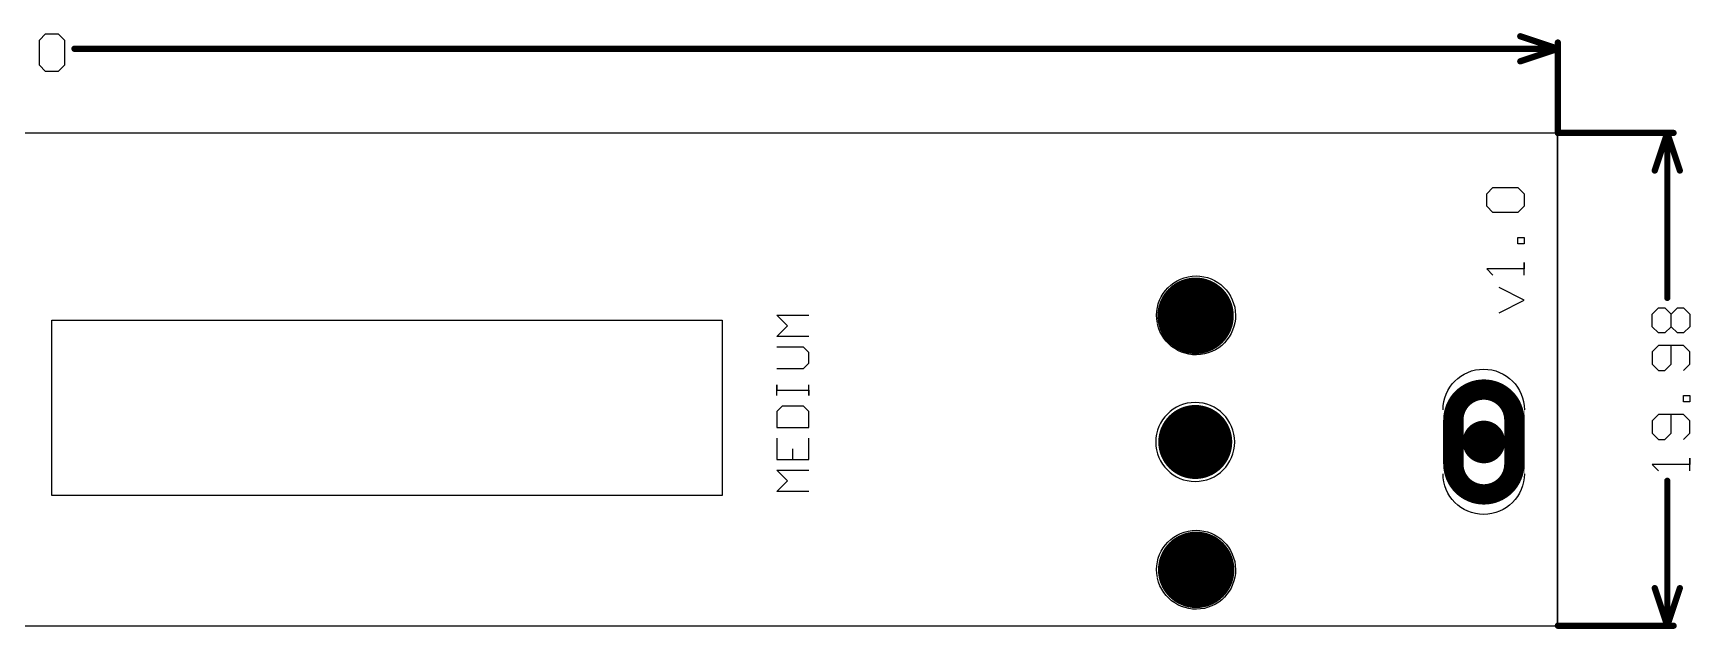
# Model space of a CAD drawing. Header units: millimetres. Extents: x 34 to 168, y 52 to 76.
# Drawn here: x 100.5 to 167.7, y 52.2 to 76.3 of the extents above; entities that cross this region are included whole.
import ezdxf

# ---------------------------------------------------------------- set-up
doc = ezdxf.new("R2010")
doc.units = ezdxf.units.MM
for name, color, linetype in [('BottomLayer', 5, 'Continuous'), ('BottomSolder', 6, 'Continuous'), ('Mechanical1', 6, 'Continuous'), ('Mechanical2', 216, 'Continuous'), ('MultiLayer', 9, 'Continuous'), ('PadHoleLayer', 156, 'Continuous'), ('TopLayer', 1, 'Continuous'), ('TopOverlay', 2, 'Continuous'), ('TopSolder', 216, 'Continuous')]:
    doc.layers.add(name, color=color, linetype=linetype)

msp = doc.modelspace()

# ---------------------------------------------------------------- linework, layer by layer
at = {"layer": 'BottomLayer', "const_width": 0.762}
for points in [[(147.29400056, 64.87500106, 1), (148.05600056, 64.87500106, 1)], [(147.28138184, 59.7584276, 1), (148.04338184, 59.7584276, 1)], [(158.981394, 59.75843776, 1), (159.743394, 59.75843776, 1)], [(147.31899924, 54.5749988, 1), (148.08099924, 54.5749988, 1)]]:
    msp.add_lwpolyline(points, format="xyb", close=True, dxfattribs=at)
at = {"layer": 'BottomSolder', "const_width": 0.8635999999999999}
for points in [[(147.24320056, 64.87500106, 1), (148.10680056, 64.87500106, 1)], [(147.23058184, 59.7584276, 1), (148.09418184, 59.7584276, 1)], [(158.930594, 59.75843776, 1), (159.794194, 59.75843776, 1)], [(147.26819924, 54.5749988, 1), (148.13179924, 54.5749988, 1)]]:
    msp.add_lwpolyline(points, format="xyb", close=True, dxfattribs=at)
at = {"layer": 'Mechanical1'}
for p, q in [((100.80302166, 76.05543589999999), (101.05694038, 76.30935462)), ((100.80302166, 75.0397661), (100.80302166, 76.05543589999999)), ((101.05694038, 76.30935462), (101.56477528, 76.30935462)), ((101.56477528, 76.30935462), (101.818694, 76.05543589999999)), ((101.818694, 76.05543589999999), (101.818694, 75.0397661)), ((101.05694038, 74.78584737999999), (100.80302166, 75.0397661)), ((101.56477528, 74.78584737999999), (101.05694038, 74.78584737999999)), ((101.818694, 75.0397661), (101.56477528, 74.78584737999999)), ((166.19064552, 64.9390497), (166.44456424, 65.19296842)), ((166.44456424, 65.19296842), (166.69848042, 65.19296842)), ((166.69848042, 65.19296842), (166.95239914, 64.9390497)), ((166.95239914, 64.9390497), (167.20631786, 65.19296842)), ((167.20631786, 65.19296842), (167.46023404, 65.19296842)), ((167.46023404, 65.19296842), (167.71415276, 64.9390497)), ((166.19064552, 64.43121479999999), (166.19064552, 64.9390497)), ((166.95239914, 64.43121479999999), (166.95239914, 64.9390497)), ((167.71415276, 64.9390497), (167.71415276, 64.43121479999999)), ((166.44456424, 64.17729607999999), (166.19064552, 64.43121479999999)), ((166.69848042, 64.17729607999999), (166.44456424, 64.17729607999999)), ((166.95239914, 64.43121479999999), (166.69848042, 64.17729607999999)), ((167.20631786, 64.17729607999999), (166.95239914, 64.43121479999999)), ((167.46023404, 64.17729607999999), (167.20631786, 64.17729607999999)), ((167.71415276, 64.43121479999999), (167.46023404, 64.17729607999999)), ((166.44456424, 63.66946118), (166.19064552, 63.41554246)), ((166.19064552, 63.41554246), (166.19064552, 62.90770756)), ((167.46023404, 63.66946118), (166.44456424, 63.66946118)), ((166.95239914, 62.90770756), (166.95239914, 63.66946118)), ((167.71415276, 63.41554246), (167.46023404, 63.66946118)), ((167.71415276, 62.90770756), (167.71415276, 63.41554246)), ((166.19064552, 62.90770756), (166.44456424, 62.65378884)), ((166.44456424, 62.65378884), (166.69848042, 62.65378884)), ((166.69848042, 62.65378884), (166.95239914, 62.90770756)), ((167.46023404, 62.65378884), (167.71415276, 62.90770756)), ((167.46023404, 61.38420032), (167.46023404, 61.63811904)), ((167.46023404, 61.63811904), (167.71415276, 61.63811904)), ((167.71415276, 61.38420032), (167.46023404, 61.38420032)), ((167.71415276, 61.63811904), (167.71415276, 61.38420032)), ((166.44456424, 60.87636542), (166.19064552, 60.6224467)), ((166.19064552, 60.6224467), (166.19064552, 60.1146118)), ((167.46023404, 60.87636542), (166.44456424, 60.87636542)), ((166.95239914, 60.1146118), (166.95239914, 60.87636542)), ((167.71415276, 60.6224467), (167.46023404, 60.87636542)), ((167.71415276, 60.1146118), (167.71415276, 60.6224467)), ((166.19064552, 60.1146118), (166.44456424, 59.86069308)), ((166.44456424, 59.86069308), (166.69848042, 59.86069308)), ((166.69848042, 59.86069308), (166.95239914, 60.1146118)), ((167.46023404, 59.86069308), (167.71415276, 60.1146118)), ((167.71415276, 58.84502328), (166.19064552, 58.84502328)), ((166.19064552, 58.84502328), (166.44456424, 58.59110456)), ((167.71415276, 58.59110456), (167.71415276, 59.09893946)), ((167.71415276, 59.09893946), (167.71415276, 58.84502328))]:
    msp.add_line(p, q, dxfattribs=at)
for points, const_width in [([(160.83839816, 76.208001), (162.36239816, 75.700001)], 0.254), ([(162.36239816, 72.28844063999999), (162.36239816, 75.95400099999999)], 0.254), ([(102.225094, 75.700001), (162.36239816, 75.700001)], 0.254), ([(160.83839816, 75.19200099999999), (162.36239816, 75.700001)], 0.254), ([(162.36239816, 72.28844063999999), (167.05399914, 72.28844063999999)], 0.254), ([(166.29199914, 70.76444063999999), (166.79999914, 72.28844063999999)], 0.254), ([(166.79999914, 65.59936841999999), (166.79999914, 72.28844063999999)], 0.254), ([(166.79999914, 72.28844063999999), (167.30799914, 70.76444063999999)], 0.254), ([(101.30610168, 57.58871388), (101.30610168, 64.70071388)], 0.009999979999999999), ([(101.30610168, 64.70071388), (128.48409152, 64.70071388)], 0.009999979999999999), ([(128.48409152, 64.70071388), (128.48410168, 64.70072404)], 0.009999979999999999), ([(128.48410168, 57.58872404), (128.48410168, 64.70072404)], 0.009999979999999999), ([(157.70718776, 58.47080508), (157.70718776, 61.06160508)], 0.009999979999999999), ([(161.00679508, 58.47080508), (161.00679508, 61.06160508)], 0.009999979999999999), ([(166.79999914, 52.30843488), (166.79999914, 58.18470456)], 0.254), ([(101.30610168, 57.58871388), (101.30611184, 57.58872404)], 0.009999979999999999), ([(101.30611184, 57.58872404), (128.48410168, 57.58872404)], 0.009999979999999999), ([(166.29199914, 53.83243487999999), (166.79999914, 52.30843488)], 0.254), ([(166.79999914, 52.30843488), (167.30799914, 53.83243487999999)], 0.254), ([(162.36239816, 52.30843488), (167.05399914, 52.30843488)], 0.254)]:
    msp.add_lwpolyline(points, dxfattribs=dict(at, const_width=const_width))
for points, const_width in [([(160.77489816, 76.208001, 1), (160.90189816, 76.208001, 1)], 0.127), ([(162.29889816, 75.95400099999999, 1), (162.42589816, 75.95400099999999, 1)], 0.127), ([(102.161594, 75.700001, 1), (102.288594, 75.700001, 1)], 0.127), ([(160.77489816, 75.19200099999999, 1), (160.90189816, 75.19200099999999, 1)], 0.127), ([(162.29889816, 75.700001, 1), (162.42589816, 75.700001, 1)], 0.127), ([(162.29889816, 75.700001, 1), (162.42589816, 75.700001, 1)], 0.127), ([(162.29889816, 75.700001, 1), (162.42589816, 75.700001, 1)], 0.127), ([(162.29889816, 72.28844063999999, 1), (162.42589816, 72.28844063999999, 1)], 0.127), ([(162.29889816, 72.28844063999999, 1), (162.42589816, 72.28844063999999, 1)], 0.127), ([(166.73649914, 72.28844063999999, 1), (166.86349914, 72.28844063999999, 1)], 0.127), ([(166.73649914, 72.28844063999999, 1), (166.86349914, 72.28844063999999, 1)], 0.127), ([(166.73649914, 72.28844063999999, 1), (166.86349914, 72.28844063999999, 1)], 0.127), ([(166.99049914, 72.28844063999999, 1), (167.11749914, 72.28844063999999, 1)], 0.127), ([(166.22849914, 70.76444063999999, 1), (166.35549914, 70.76444063999999, 1)], 0.127), ([(167.24449914, 70.76444063999999, 1), (167.37149914, 70.76444063999999, 1)], 0.127), ([(166.73649914, 65.59936841999999, 1), (166.86349914, 65.59936841999999, 1)], 0.127), ([(101.30360232, 64.70071388, 1), (101.30860104, 64.70071388, 1)], 0.00499872), ([(101.30360232, 64.70071388, 1), (101.30860104, 64.70071388, 1)], 0.00499872), ([(128.48159216, 64.70071388, 1), (128.48659088, 64.70071388, 1)], 0.00499872), ([(128.48159216, 64.70071388, 1), (128.48659088, 64.70071388, 1)], 0.00499872), ([(128.48160232, 64.70072404, 1), (128.48660104, 64.70072404, 1)], 0.00499872), ([(128.48160232, 64.70072404, 1), (128.48660104, 64.70072404, 1)], 0.00499872), ([(157.7046884, 61.06160508, 1), (157.70968712, 61.06160508, 1)], 0.00499872), ([(161.00429572, 61.06160508, 1), (161.00929444, 61.06160508, 1)], 0.00499872), ([(157.7046884, 58.47080508, 1), (157.70968712, 58.47080508, 1)], 0.00499872), ([(161.00429572, 58.47080508, 1), (161.00929444, 58.47080508, 1)], 0.00499872), ([(166.73649914, 58.18470456, 1), (166.86349914, 58.18470456, 1)], 0.127), ([(101.30360232, 57.58871388, 1), (101.30860104, 57.58871388, 1)], 0.00499872), ([(101.30360232, 57.58871388, 1), (101.30860104, 57.58871388, 1)], 0.00499872), ([(101.30361248, 57.58872404, 1), (101.3086112, 57.58872404, 1)], 0.00499872), ([(101.30361248, 57.58872404, 1), (101.3086112, 57.58872404, 1)], 0.00499872), ([(128.48160232, 57.58872404, 1), (128.48660104, 57.58872404, 1)], 0.00499872), ([(128.48160232, 57.58872404, 1), (128.48660104, 57.58872404, 1)], 0.00499872), ([(166.22849914, 53.83243487999999, 1), (166.35549914, 53.83243487999999, 1)], 0.127), ([(167.24449914, 53.83243487999999, 1), (167.37149914, 53.83243487999999, 1)], 0.127), ([(162.29889816, 52.30843488, 1), (162.42589816, 52.30843488, 1)], 0.127), ([(166.73649914, 52.30843488, 1), (166.86349914, 52.30843488, 1)], 0.127), ([(166.73649914, 52.30843488, 1), (166.86349914, 52.30843488, 1)], 0.127), ([(166.73649914, 52.30843488, 1), (166.86349914, 52.30843488, 1)], 0.127), ([(166.99049914, 52.30843488, 1), (167.11749914, 52.30843488, 1)], 0.127)]:
    msp.add_lwpolyline(points, format="xyb", close=True, dxfattribs=dict(at, const_width=const_width))
for points in [[(33.96239842, 72.28842032), (162.36237784, 72.28842032)], [(162.36239816, 52.31403304), (162.36239816, 72.28844063999999)], [(33.9624035, 52.30843488), (162.36239816, 52.30843488)], [(162.36239816, 52.30843488), (162.36239816, 52.31403304)]]:
    msp.add_lwpolyline(points, dxfattribs=at)
for points in [[(162.36237784, 72.28842032, 1), (162.36237784, 72.28842032, 1)], [(162.36239816, 72.28844063999999, 1), (162.36239816, 72.28844063999999, 1)], [(146.12610094, 64.57650534, 1), (146.12610094, 64.57650534, 1)], [(146.13226298, 64.54712516, 1), (146.13226298, 64.54712516, 1)], [(149.26238118, 59.7584276, 1), (146.0623825, 59.7584276, 1)], [(157.70718776, 61.06160508, 1), (157.70718776, 61.06160508, 1)], [(161.00679508, 61.06160508, 1), (161.00679508, 61.06160508, 1)], [(146.0623825, 59.7584276, 1), (146.0623825, 59.7584276, 1)], [(149.26238118, 59.7584276, 1), (149.26238118, 59.7584276, 1)], [(157.70718776, 58.47080508, 1), (157.70718776, 58.47080508, 1)], [(161.00679508, 58.47080508, 1), (161.00679508, 58.47080508, 1)], [(146.12610094, 54.26410534, 1), (146.12610094, 54.26410534, 1)], [(146.13226298, 54.23472516, 1), (146.13226298, 54.23472516, 1)], [(162.36239816, 52.31403304, 1), (162.36239816, 52.31403304, 1)], [(162.36239816, 52.31403304, 1), (162.36239816, 52.31403304, 1)], [(162.36239816, 52.30843488, 1), (162.36239816, 52.30843488, 1)], [(162.36239816, 52.30843488, 1), (162.36239816, 52.30843488, 1)]]:
    msp.add_lwpolyline(points, format="xyb", close=True, dxfattribs=at)
for points in [[(146.12610094, 64.57650534, -213.1920346618038), (146.13226298, 64.54712516)], [(157.70718776, 61.06160508, -0.9999999999999999), (161.00679508, 61.06160508)], [(161.00679508, 58.47080508, -0.9999999999999999), (157.70718776, 58.47080508)], [(146.12610094, 54.26410534, -213.1920346618038), (146.13226298, 54.23472516)]]:
    msp.add_lwpolyline(points, format="xyb", dxfattribs=at)
at = {"layer": 'Mechanical2', "const_width": 0.0127}
for points in [[(162.29691442, 72.07834708), (162.29691442, 72.27824507999999)], [(162.29691442, 52.50833288), (162.29691442, 72.07834708)], [(162.29691442, 52.30843488), (162.29691442, 52.50833288)]]:
    msp.add_lwpolyline(points, dxfattribs=at)
at = {"layer": 'Mechanical2', "const_width": 0.00635}
for points in [[(162.29373942, 72.27824507999999, 1), (162.30008942, 72.27824507999999, 1)], [(162.29373942, 72.07834708, 1), (162.30008942, 72.07834708, 1)], [(162.29373942, 72.07834708, 1), (162.30008942, 72.07834708, 1)], [(147.60123642, 66.08140707999999, 1), (147.60758642, 66.08140707999999, 1)], [(147.60123642, 66.08140707999999, 1), (147.60758642, 66.08140707999999, 1)], [(146.51925738, 64.20736459999999, 1), (146.52560738, 64.20736459999999, 1)], [(146.51925738, 64.20736459999999, 1), (146.52560738, 64.20736459999999, 1)], [(148.68321546, 64.20736459999999, 1), (148.68956546, 64.20736459999999, 1)], [(148.68321546, 64.20736206, 1), (148.68956546, 64.20736206, 1)], [(147.60123642, 63.58268208, 1), (147.60758642, 63.58268208, 1)], [(147.60123642, 63.58268208, 1), (147.60758642, 63.58268208, 1)], [(147.60123642, 61.00399788, 1), (147.60758642, 61.00399788, 1)], [(147.60123642, 61.00399788, 1), (147.60758642, 61.00399788, 1)], [(146.51925738, 59.1299554, 1), (146.52560738, 59.1299554, 1)], [(146.51925738, 59.1299554, 1), (146.52560738, 59.1299554, 1)], [(148.68321546, 59.1299554, 1), (148.68956546, 59.1299554, 1)], [(148.68321546, 59.12995286, 1), (148.68956546, 59.12995286, 1)], [(147.60123642, 58.50527288, 1), (147.60758642, 58.50527288, 1)], [(147.60123642, 58.50527288, 1), (147.60758642, 58.50527288, 1)], [(147.60123642, 55.92658867999999, 1), (147.60758642, 55.92658867999999, 1)], [(147.60123642, 55.92658867999999, 1), (147.60758642, 55.92658867999999, 1)], [(146.51925738, 54.05254619999999, 1), (146.52560738, 54.05254619999999, 1)], [(146.51925738, 54.05254619999999, 1), (146.52560738, 54.05254619999999, 1)], [(148.68321546, 54.05254619999999, 1), (148.68956546, 54.05254619999999, 1)], [(148.68321546, 54.05254619999999, 1), (148.68956546, 54.05254619999999, 1)], [(147.60123642, 53.42786367999999, 1), (147.60758642, 53.42786367999999, 1)], [(147.60123642, 53.42786367999999, 1), (147.60758642, 53.42786367999999, 1)], [(162.29373942, 52.50833288, 1), (162.30008942, 52.50833288, 1)], [(162.29373942, 52.50833288, 1), (162.30008942, 52.50833288, 1)], [(162.29373942, 52.30843488, 1), (162.30008942, 52.30843488, 1)]]:
    msp.add_lwpolyline(points, format="xyb", close=True, dxfattribs=at)
at = {"layer": 'Mechanical2', "const_width": 0.0127}
for points in [[(146.52243238, 64.20736459999999, -0.5773502691894349), (147.60441142, 66.08140707999999)], [(147.60441142, 66.08140707999999, -0.5773502691895016), (148.68639046, 64.20736206)], [(147.60441142, 63.58268208, -0.2679491924325478), (146.52243238, 64.20736459999999)], [(148.68639046, 64.20736459999999, -0.2679491924331186), (147.60441142, 63.58268208)], [(146.52243238, 59.1299554, -0.5773502691894349), (147.60441142, 61.00399788)], [(147.60441142, 61.00399788, -0.5773502691894927), (148.68639046, 59.12995286)], [(147.60441142, 58.50527288, -0.2679491924325145), (146.52243238, 59.1299554)], [(148.68639046, 59.1299554, -0.2679491924330422), (147.60441142, 58.50527288)], [(146.52243238, 54.05254619999999, -0.5773502691894589), (147.60441142, 55.92658867999999)], [(147.60441142, 55.92658867999999, -0.5773502691894535), (148.68639046, 54.05254619999999)], [(147.60441142, 53.42786367999999, -0.2679491924325215), (146.52243238, 54.05254619999999)], [(148.68639046, 54.05254619999999, -0.2679491924330422), (147.60441142, 53.42786367999999)]]:
    msp.add_lwpolyline(points, format="xyb", dxfattribs=at)
at = {"layer": 'MultiLayer'}
for p, q in [((101.30611184, 57.58872404), (101.30610168, 64.70071388)), ((101.30610168, 64.70071388), (128.48409152, 64.70071388)), ((128.48409152, 64.70071388), (128.48410168, 64.70070371999999)), ((128.48410168, 64.70070371999999), (128.48410168, 57.58872404)), ((128.48410168, 57.58872404), (101.30611184, 57.58872404))]:
    msp.add_line(p, q, dxfattribs=at)
at = {"layer": 'MultiLayer', "const_width": 0.762}
for points in [[(147.29400056, 64.87500106, 1), (148.05600056, 64.87500106, 1)], [(147.28138184, 59.7584276, 1), (148.04338184, 59.7584276, 1)], [(158.981394, 59.75843776, 1), (159.743394, 59.75843776, 1)], [(147.31899924, 54.5749988, 1), (148.08099924, 54.5749988, 1)]]:
    msp.add_lwpolyline(points, format="xyb", close=True, dxfattribs=at)
at = {"layer": 'PadHoleLayer'}
for points, const_width in [([(146.90000084, 64.87500106, 1), (148.45000028, 64.87500106, 1)], 1.54999944), ([(158.1248933, 58.87093635999999), (158.1248933, 60.64593916, -1), (160.5998947, 60.64593916), (160.5998947, 58.87093635999999, -1)], 0.8249996199999999), ([(146.91238334, 59.7584276, 1), (148.41238034, 59.7584276, 1)], 1.49999954), ([(146.92499952, 54.5749988, 1), (148.47499896, 54.5749988, 1)], 1.54999944)]:
    msp.add_lwpolyline(points, format="xyb", close=True, dxfattribs=dict(at, const_width=const_width))
at = {"layer": 'TopLayer', "const_width": 0.762}
for points in [[(147.29400056, 64.87500106, 1), (148.05600056, 64.87500106, 1)], [(147.28138184, 59.7584276, 1), (148.04338184, 59.7584276, 1)], [(158.981394, 59.75843776, 1), (159.743394, 59.75843776, 1)], [(147.31899924, 54.5749988, 1), (148.08099924, 54.5749988, 1)]]:
    msp.add_lwpolyline(points, format="xyb", close=True, dxfattribs=at)
at = {"layer": 'TopOverlay'}
for p, q in [((159.47649334, 69.82443744), (159.73041206, 70.07835616)), ((159.73041206, 70.07835616), (160.74608186, 70.07835616)), ((160.74608186, 70.07835616), (161.00000058, 69.82443744)), ((159.47649334, 69.31660253999999), (159.47649334, 69.82443744)), ((159.73041206, 69.06268381999999), (159.47649334, 69.31660253999999)), ((161.00000058, 69.31660253999999), (160.74608186, 69.06268381999999)), ((161.00000058, 69.82443744), (161.00000058, 69.31660253999999)), ((160.74608186, 69.06268381999999), (159.73041206, 69.06268381999999)), ((160.74608186, 67.79309529999999), (160.74608186, 68.04701401999999)), ((160.74608186, 68.04701401999999), (161.00000058, 68.04701401999999)), ((161.00000058, 68.04701401999999), (161.00000058, 67.79309529999999)), ((161.00000058, 67.79309529999999), (160.74608186, 67.79309529999999)), ((161.00000058, 66.77742549999999), (159.47649334, 66.77742549999999)), ((159.47649334, 66.77742549999999), (159.73041206, 66.52350677999999)), ((161.00000058, 66.52350677999999), (161.00000058, 67.03134168)), ((161.00000058, 67.03134168), (161.00000058, 66.77742549999999)), ((161.00000058, 65.50783444), (159.98432824, 66.01567188)), ((159.98432824, 64.99999953999999), (161.00000058, 65.50783444)), ((131.13361378, 64.46449896), (130.70041932, 64.89769088)), ((130.70041932, 64.89769088), (132.00000016, 64.89769088)), ((130.70041932, 64.03130449999999), (131.13361378, 64.46449896)), ((132.00000016, 64.03130449999999), (130.70041932, 64.03130449999999)), ((131.7834042, 63.59811003999999), (130.70041932, 63.59811003999999)), ((132.00000016, 63.38151408), (131.7834042, 63.59811003999999)), ((132.00000016, 62.94831962), (132.00000016, 63.38151408)), ((130.70041932, 62.73172365999999), (131.7834042, 62.73172365999999)), ((131.7834042, 62.73172365999999), (132.00000016, 62.94831962)), ((130.70041932, 61.64874132), (130.70041932, 62.08193577999999)), ((130.70041932, 62.08193577999999), (130.70041932, 61.86533728)), ((130.70041932, 61.86533728), (132.00000016, 61.86533728)), ((132.00000016, 61.64874132), (132.00000016, 62.08193577999999)), ((132.00000016, 61.86533728), (132.00000016, 61.64874132)), ((130.91701782, 61.21554686), (130.70041932, 60.9989509)), ((131.7834042, 61.21554686), (130.91701782, 61.21554686)), ((132.00000016, 60.9989509), (131.7834042, 61.21554686)), ((130.70041932, 60.9989509), (130.70041932, 60.34916047999999)), ((132.00000016, 60.34916047999999), (132.00000016, 60.9989509)), ((130.70041932, 60.34916047999999), (132.00000016, 60.34916047999999)), ((130.70041932, 59.91596602), (130.70041932, 59.04957964)), ((132.00000016, 59.04957964), (132.00000016, 59.91596602)), ((131.35020974, 59.04957964), (131.35020974, 59.48277409999999)), ((130.70041932, 59.04957964), (132.00000016, 59.04957964)), ((131.13361378, 58.18319326), (130.70041932, 58.61638517999999)), ((130.70041932, 58.61638517999999), (132.00000016, 58.61638517999999)), ((130.70041932, 57.7499988), (131.13361378, 58.18319326)), ((132.00000016, 57.7499988), (130.70041932, 57.7499988))]:
    msp.add_line(p, q, dxfattribs=at)
at = {"layer": 'TopSolder', "const_width": 0.8635999999999999}
for points in [[(147.24320056, 64.87500106, 1), (148.10680056, 64.87500106, 1)], [(147.23058184, 59.7584276, 1), (148.09418184, 59.7584276, 1)], [(158.930594, 59.75843776, 1), (159.794194, 59.75843776, 1)], [(147.26819924, 54.5749988, 1), (148.13179924, 54.5749988, 1)]]:
    msp.add_lwpolyline(points, format="xyb", close=True, dxfattribs=at)

doc.saveas('drawing.dxf')
